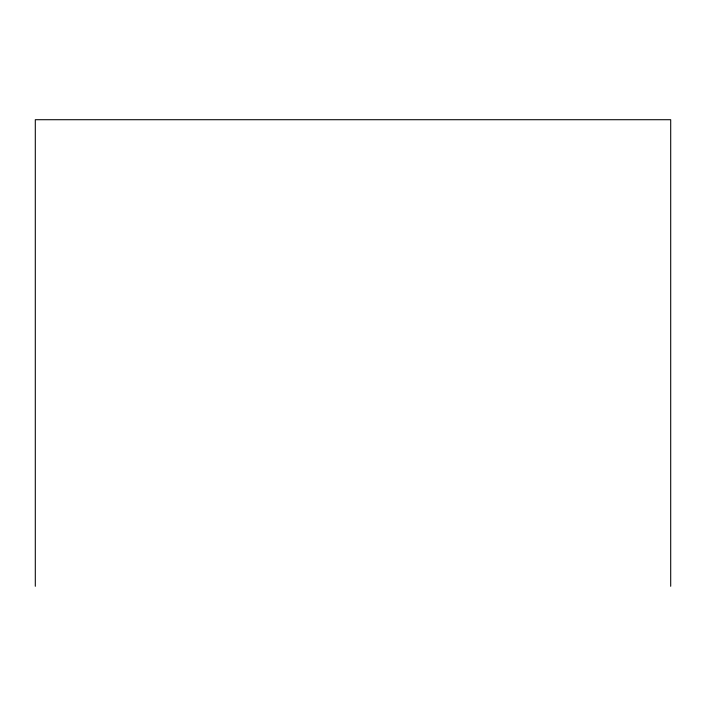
<?xml version="1.0" encoding="UTF-8"?>
<svg xmlns="http://www.w3.org/2000/svg" width="706" height="706" viewBox="0 0 706 706"><rect width="100%" height="100%" fill="white"/><g stroke="black" fill="none" stroke-linecap="round" stroke-linejoin="round"><path stroke-width="1.06" d="M670.7 586.289L670.7 119.711L35.3 119.711L35.3 586.289"/></g></svg>
